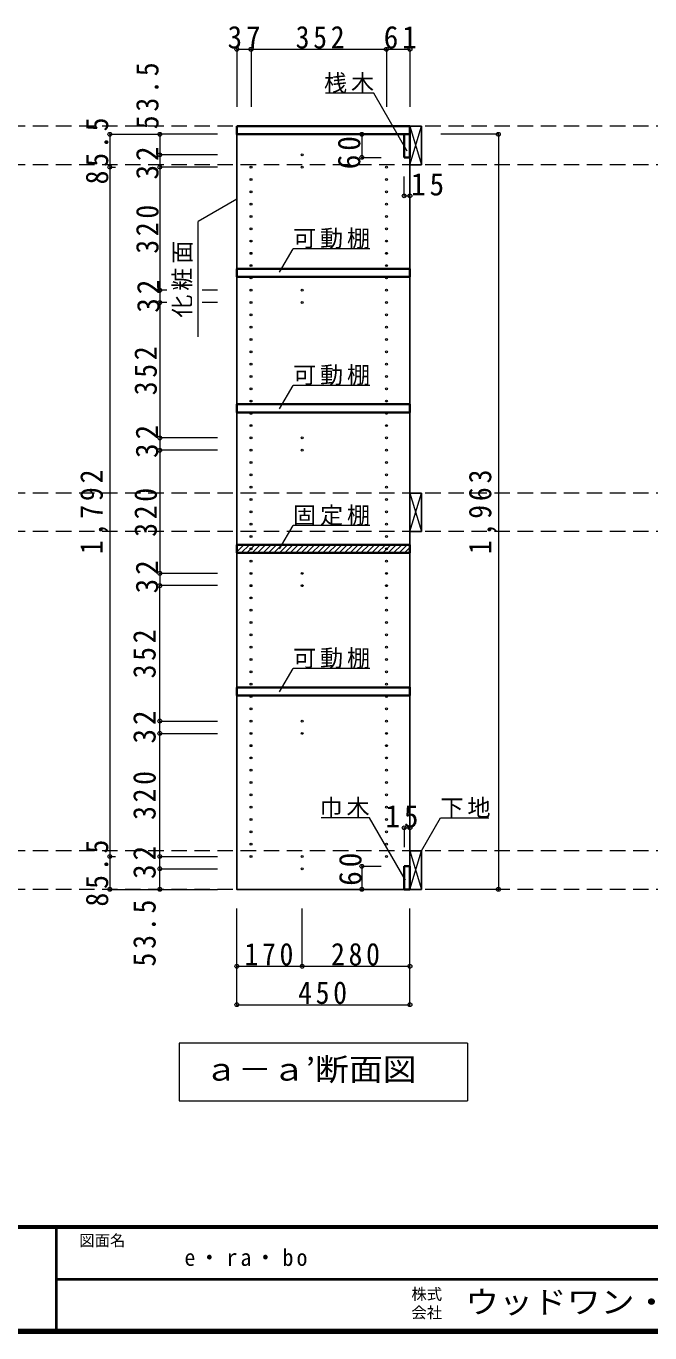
# Model space of a CAD drawing. Units: millimetres, scale not verified. Extents: x -3922 to 3878, y -2932 to 2722.
# Drawn here: x -100 to 1521, y -2864 to 533 of the extents above; entities that cross this region are included whole.
import ezdxf
from ezdxf.enums import TextEntityAlignment as Align

# ---------------------------------------------------------------- set-up
doc = ezdxf.new("R2010")
doc.units = ezdxf.units.MM
doc.header["$LTSCALE"] = 20
doc.header["$PDMODE"] = 32
doc.header["$PDSIZE"] = 10
doc.linetypes.add('DASHED2', pattern=[3, 2, -1])
for name, color, linetype, lineweight in [('0-2', 2, 'Continuous', 35), ('0-3_固定棚', 3, 'Continuous', 25), ('0-4_可動棚', 3, 'Continuous', 25), ('0-5_側板', 4, 'Continuous', 9), ('0-7_桟木・巾木', 2, 'Continuous', 35), ('0-8', 3, 'Continuous', 25), ('0-A_文字', 7, 'Continuous', 18), ('0-B_寸法', 7, 'Continuous', 9), ('0-C_ハッチ', 4, 'Continuous', 9), ('F-1_枠', 6, 'Continuous', 40)]:
    doc.layers.add(name, color=color, linetype=linetype, lineweight=lineweight)
doc.layers.add('F-A_文字', color=7, linetype='Continuous')
doc.styles.add('ＭＳ ゴシック', font='')
doc.styles.get('ＭＳ ゴシック').set_extended_font_data('MS Gothic')

msp = doc.modelspace()

# ---------------------------------------------------------------- linework, layer by layer
at = {"layer": '0-2'}
for p, q in [((447.47, 272.73), (897.47, 272.73)), ((897.47, 272.73), (897.47, 251.73))]:
    msp.add_line(p, q, dxfattribs=at)
msp.add_lwpolyline([(897.47, 251.73), (447.47, 251.73), (447.47, 272.73)], dxfattribs=at)
at = {"layer": '0-3_固定棚', "color": 2, "lineweight": 35}
for p, q in [((447.47, -815.27), (897.47, -815.27)), ((447.47, -815.27), (447.47, -836.27)), ((897.47, -815.27), (897.47, -836.27)), ((447.47, -836.27), (897.47, -836.27))]:
    msp.add_line(p, q, dxfattribs=at)
at = {"layer": '0-4_可動棚', "color": 2, "lineweight": 35}
for p, q in [((447.47, -119.27), (447.47, -98.27)), ((447.47, -119.27), (897.47, -119.27)), ((447.47, -471.27), (447.47, -450.27)), ((447.47, -471.27), (897.47, -471.27)), ((447.47, -1207.27), (447.47, -1186.27)), ((447.47, -1207.27), (897.47, -1207.27))]:
    msp.add_line(p, q, dxfattribs=at)
for points in [[(447.47, -98.27), (897.47, -98.27), (897.47, -119.27)], [(447.47, -450.27), (897.47, -450.27), (897.47, -471.27)], [(447.47, -1186.27), (897.47, -1186.27), (897.47, -1207.27)]]:
    msp.add_lwpolyline(points, dxfattribs=at)
at = {"layer": '0-5_側板', "color": 3, "lineweight": 25}
for p, q in [((897.47, 251.73), (447.47, 251.73)), ((897.47, -1711.27), (897.47, 251.73))]:
    msp.add_line(p, q, dxfattribs=at)
msp.add_lwpolyline([(447.47, 251.73), (447.47, -1711.27), (897.47, -1711.27)], dxfattribs=at)
at = {"layer": '0-5_側板'}
for centre in [(617.47, 198.23), (484.47, 166.23), (484.47, 134.23), (617.47, 166.23), (836.47, 166.23), (836.47, 134.23), (484.47, 102.23), (836.47, 102.23), (484.47, 70.23), (836.47, 70.23), (484.47, 38.23), (836.47, 38.23), (484.47, 6.23), (836.47, 6.23), (484.47, -25.77), (836.47, -25.77), (484.47, -57.77), (836.47, -57.77), (484.47, -89.77), (836.47, -89.77), (484.47, -121.77), (836.47, -121.77), (484.47, -153.77), (617.47, -153.77), (836.47, -153.77), (484.47, -185.77), (617.47, -185.77), (836.47, -185.77), (484.47, -217.77), (836.47, -217.77), (484.47, -249.77), (836.47, -249.77), (484.47, -281.77), (836.47, -281.77), (484.47, -313.77), (836.47, -313.77), (484.47, -345.77), (836.47, -345.77), (484.47, -377.77), (484.47, -409.77), (836.47, -377.77), (836.47, -409.77), (484.47, -441.77), (836.47, -441.77), (484.47, -473.77), (836.47, -473.77), (484.47, -505.77), (836.47, -505.77), (484.47, -537.77), (617.47, -537.77), (836.47, -537.77), (484.47, -569.77), (617.47, -569.77), (836.47, -569.77), (484.47, -601.77), (836.47, -601.77), (484.47, -633.77), (836.47, -633.77), (484.47, -665.77), (836.47, -665.77), (484.47, -697.77), (836.47, -697.77), (484.47, -729.77), (836.47, -729.77), (484.47, -761.77), (836.47, -761.77), (484.47, -793.77), (836.47, -793.77), (484.47, -825.77), (836.47, -825.77), (484.47, -857.77), (836.47, -857.77), (484.47, -889.77), (617.47, -889.77), (836.47, -889.77), (484.47, -921.77), (617.47, -921.77), (836.47, -921.77), (484.47, -953.77), (484.47, -985.77), (836.47, -953.77), (836.47, -985.77), (484.47, -1017.77), (836.47, -1017.77), (484.47, -1049.77), (836.47, -1049.77), (484.47, -1081.77), (836.47, -1081.77), (484.47, -1113.77), (836.47, -1113.77), (484.47, -1145.77), (836.47, -1145.77), (484.47, -1177.77), (836.47, -1177.77), (484.47, -1209.77), (836.47, -1209.77), (484.47, -1241.77), (836.47, -1241.77), (484.47, -1273.77), (617.47, -1273.77), (836.47, -1273.77), (484.47, -1305.77), (617.47, -1305.77), (836.47, -1305.77), (484.47, -1337.77), (836.47, -1337.77), (484.47, -1369.77), (836.47, -1369.77), (484.47, -1401.77), (836.47, -1401.77), (484.47, -1433.77), (836.47, -1433.77), (484.47, -1465.77), (836.47, -1465.77), (484.47, -1497.77), (484.47, -1529.77), (836.47, -1497.77), (836.47, -1529.77), (484.47, -1561.77), (836.47, -1561.77), (484.47, -1593.77), (836.47, -1593.77), (484.47, -1625.77), (617.47, -1625.77), (836.47, -1625.77), (617.47, -1657.77)]:
    msp.add_circle(centre, 2.5, dxfattribs=at)
at = {"layer": '0-7_桟木・巾木'}
for p, q in [((897.47, 251.73), (882.47, 251.73)), ((882.47, 191.73), (882.47, 251.73)), ((897.47, 251.73), (897.47, 191.73)), ((882.47, -1651.27), (897.47, -1651.27)), ((897.47, -1651.27), (897.47, -1711.27))]:
    msp.add_line(p, q, dxfattribs=at)
for points in [[(897.47, 191.73), (885.97, 191.73), (882.47, 191.73)], [(897.47, -1711.27), (882.47, -1711.27), (882.47, -1651.27)]]:
    msp.add_lwpolyline(points, dxfattribs=at)
at = {"layer": '0-8'}
for p, q in [((897.47, 272.73), (897.47, 172.73)), ((927.47, 272.73), (897.47, 272.73)), ((927.47, 172.73), (927.47, 272.73)), ((897.47, 172.73), (927.47, 172.73)), ((897.47, -681.27), (897.47, -781.27)), ((927.47, -681.27), (897.47, -681.27)), ((927.47, -781.27), (927.47, -681.27)), ((897.47, -781.27), (927.47, -781.27)), ((897.47, -1611.27), (897.47, -1711.27)), ((927.47, -1611.27), (897.47, -1611.27)), ((927.47, -1711.27), (927.47, -1611.27)), ((897.47, -1711.27), (927.47, -1711.27))]:
    msp.add_line(p, q, dxfattribs=at)
at = {"layer": '0-8', "color": 7, "lineweight": 18}
for p, q in [((897.47, 172.73), (927.47, 272.73)), ((897.47, 272.73), (927.47, 172.73)), ((897.47, -781.27), (927.47, -681.27)), ((897.47, -681.27), (927.47, -781.27)), ((897.47, -1711.27), (927.47, -1611.27)), ((897.47, -1611.27), (927.47, -1711.27))]:
    msp.add_line(p, q, dxfattribs=at)
at = {"layer": '0-A_文字'}
for p, q in [((804.12, 358.32), (678.09, 358.32)), ((890.8, 208.2), (804.12, 358.32)), ((447.47, 82.66), (347.47, 24.93)), ((347.47, -275.07), (347.47, 24.93)), ((558.65, -106.55), (593.67, -45.9)), ((793.67, -45.9), (593.67, -45.9)), ((558.65, -461.79), (593.67, -401.14)), ((793.67, -401.14), (593.67, -401.14)), ((558.65, -826.33), (593.67, -765.68)), ((793.67, -765.68), (593.67, -765.68)), ((558.65, -1197.79), (593.67, -1137.14)), ((793.67, -1137.14), (593.67, -1137.14)), ((927.47, -1611.27), (976.89, -1525.68)), ((976.89, -1525.68), (1102.91, -1525.68)), ((1047.47, -2111.27), (1047.47, -2261.27)), ((297.47, -2261.27), (1047.47, -2261.27))]:
    msp.add_line(p, q, dxfattribs=at)
for points in [[(886.07, -1687.41), (792.69, -1525.68), (666.66, -1525.68)], [(1047.47, -2111.27), (297.47, -2111.27), (297.47, -2261.27)]]:
    msp.add_lwpolyline(points, dxfattribs=at)
at = {"layer": '0-B_寸法', "color": 4}
for p, q in [((447.47, 472.73), (447.47, 322.73)), ((447.47, 472.73), (897.47, 472.73)), ((484.47, 472.73), (484.47, 322.73)), ((836.47, 472.73), (836.47, 322.73)), ((897.47, 472.73), (897.47, 322.73)), ((117.47, 251.73), (117.47, -1711.27)), ((117.47, 251.73), (247.47, 251.73)), ((247.47, 251.73), (247.47, 198.23)), ((397.47, 251.73), (247.47, 251.73)), ((772.47, 251.73), (772.47, 191.73)), ((772.47, 251.73), (822.47, 251.73)), ((1127.47, 251.73), (977.47, 251.73)), ((1127.47, 251.73), (1127.47, -1711.27)), ((247.47, 198.23), (247.47, 166.23)), ((397.47, 198.23), (247.47, 198.23)), ((772.47, 191.73), (822.47, 191.73)), ((117.47, 166.23), (132.48, 166.23)), ((247.47, 166.23), (247.47, -153.77)), ((397.47, 166.23), (247.47, 166.23)), ((882.47, 91.73), (882.47, 141.73)), ((897.47, 91.73), (897.47, 141.73)), ((882.47, 91.73), (897.47, 91.73)), ((247.47, -153.77), (247.47, -185.77)), ((265.96, -153.77), (247.47, -153.77)), ((397.47, -153.77), (357.72, -153.77)), ((247.47, -185.77), (247.47, -537.77)), ((265.96, -185.77), (247.47, -185.77)), ((397.47, -185.77), (357.72, -185.77)), ((247.47, -537.77), (247.47, -569.77)), ((397.47, -537.77), (247.47, -537.77)), ((247.47, -569.77), (247.47, -889.77)), ((397.47, -569.77), (247.47, -569.77)), ((247.47, -889.77), (247.47, -921.77)), ((397.47, -889.77), (247.47, -889.77)), ((397.47, -921.77), (247.47, -921.77)), ((247.47, -1273.77), (247.47, -921.77)), ((247.47, -1305.77), (247.47, -1273.77)), ((247.47, -1273.77), (397.47, -1273.77)), ((247.47, -1625.77), (247.47, -1305.77)), ((247.47, -1305.77), (397.47, -1305.77)), ((882.47, -1551.27), (897.47, -1551.27)), ((882.47, -1551.27), (882.47, -1601.27)), ((897.47, -1551.27), (897.47, -1601.27)), ((117.47, -1625.77), (132.48, -1625.77)), ((247.47, -1657.77), (247.47, -1625.77)), ((247.47, -1625.77), (397.47, -1625.77)), ((247.47, -1711.27), (247.47, -1657.77)), ((247.47, -1657.77), (397.47, -1657.77)), ((772.47, -1651.27), (772.47, -1711.27)), ((772.47, -1651.27), (822.47, -1651.27)), ((117.47, -1711.27), (247.47, -1711.27)), ((247.47, -1711.27), (397.47, -1711.27)), ((772.47, -1711.27), (822.47, -1711.27)), ((1127.47, -1711.27), (977.47, -1711.27)), ((447.47, -2011.27), (447.47, -1761.27)), ((617.47, -1911.27), (617.47, -1761.27)), ((897.47, -2011.27), (897.47, -1761.27)), ((447.47, -1911.27), (897.47, -1911.27)), ((447.47, -2011.27), (897.47, -2011.27))]:
    msp.add_line(p, q, dxfattribs=at)
at = {"layer": '0-B_寸法', "color": 4, "linetype": 'DASHED2'}
for p, q in [((2417.47, 272.73), (-2071.53, 272.73)), ((2417.47, 172.73), (-2071.53, 172.73)), ((2417.47, -681.27), (-2071.53, -681.27)), ((2417.47, -781.27), (-2071.53, -781.27)), ((2417.47, -1611.27), (-2071.53, -1611.27)), ((2417.47, -1711.27), (-2071.53, -1711.27))]:
    msp.add_line(p, q, dxfattribs=at)
at = {"layer": '0-B_寸法'}
for p in [(447.47, 472.73), (484.47, 472.73), (836.47, 472.73), (897.47, 472.73), (117.47, 251.73), (247.47, 251.73), (772.47, 251.73), (1127.47, 251.73), (117.47, 166.23), (247.47, 198.23), (247.47, 166.23), (772.47, 191.73), (882.47, 91.73), (897.47, 91.73), (247.47, -153.77), (247.47, -185.77), (247.47, -537.77), (247.47, -569.77), (247.47, -889.77), (247.47, -921.77), (247.47, -1273.77), (247.47, -1305.77), (882.47, -1551.27), (897.47, -1551.27), (117.47, -1625.77), (247.47, -1625.77), (247.47, -1657.77), (772.47, -1651.27), (117.47, -1711.27), (247.47, -1711.27), (772.47, -1711.27), (1127.47, -1711.27), (447.47, -1911.27), (617.47, -1911.27), (897.47, -1911.27), (447.47, -2011.27), (897.47, -2011.27)]:
    msp.add_point(p, dxfattribs=at)
at = {"layer": '0-C_ハッチ'}
for p, q in [((447.47, -833.79), (466, -815.27)), ((447.47, -819.65), (451.85, -815.27)), ((459.14, -836.27), (480.14, -815.27)), ((473.28, -836.27), (494.28, -815.27)), ((487.42, -836.27), (508.42, -815.27)), ((501.56, -836.27), (522.56, -815.27)), ((515.71, -836.27), (536.71, -815.27)), ((529.85, -836.27), (550.85, -815.27)), ((543.99, -836.27), (564.99, -815.27)), ((558.13, -836.27), (579.13, -815.27)), ((572.27, -836.27), (593.27, -815.27)), ((586.42, -836.27), (607.42, -815.27)), ((600.56, -836.27), (621.56, -815.27)), ((614.7, -836.27), (635.7, -815.27)), ((628.84, -836.27), (649.84, -815.27)), ((642.99, -836.27), (663.99, -815.27)), ((657.13, -836.27), (678.13, -815.27)), ((671.27, -836.27), (692.27, -815.27)), ((685.41, -836.27), (706.41, -815.27)), ((699.55, -836.27), (720.55, -815.27)), ((713.7, -836.27), (734.7, -815.27)), ((727.84, -836.27), (748.84, -815.27)), ((741.98, -836.27), (762.98, -815.27)), ((756.12, -836.27), (777.12, -815.27)), ((770.26, -836.27), (791.26, -815.27)), ((784.41, -836.27), (805.41, -815.27)), ((798.55, -836.27), (819.55, -815.27)), ((812.69, -836.27), (833.69, -815.27)), ((826.83, -836.27), (847.83, -815.27)), ((840.97, -836.27), (861.97, -815.27)), ((855.12, -836.27), (876.12, -815.27)), ((869.26, -836.27), (890.26, -815.27)), ((883.4, -836.27), (897.47, -822.2))]:
    msp.add_line(p, q, dxfattribs=at)
at = {"layer": 'F-1_枠'}
for p, q in [((3877.97, -2587.71), (-3922.03, -2587.71)), ((3877.97, -2591.04), (-3922.03, -2591.04)), ((-22.03, -2591.04), (-22.03, -2857.71)), ((-22.03, -2724.37), (3871.3, -2724.38)), ((3877.97, -2857.71), (-3922.03, -2857.71)), ((3877.97, -2861.04), (-3922.03, -2861.04)), ((3877.97, -2864.37), (-3922.03, -2864.37))]:
    msp.add_line(p, q, dxfattribs=at)

# ---------------------------------------------------------------- texts
at = {"layer": '0-A_文字', "style": 'ＭＳ ゴシック', "width": 1.1}
msp.add_text('ａ－ａ’断面図', height=58.65, dxfattribs=at).set_placement((362.47, -2226.27), align=Align.BOTTOM_LEFT)
at = {"layer": '0-A_文字', "char_height": 43.99, "attachment_point": 7, "style": 'ＭＳ ゴシック'}
for s, insert in [('\\T1.17;桟木', (674.12, 358.32)), ('\\T1.17;可動棚', (593.67, -45.9)), ('\\T1.17;可動棚', (593.67, -401.14)), ('\\T1.17;固定棚', (593.67, -765.68)), ('\\T1.17;可動棚', (593.67, -1137.14)), ('\\T1.17;巾木', (662.69, -1525.68)), ('\\T1.17;下地', (976.89, -1525.68)), ('\\T1.28;\\W0.95;e・ra・bo', (311.3, -2691.04))]:
    msp.add_mtext(s, dxfattribs=dict(at, insert=insert))
at = {"layer": '0-A_文字', "insert": (332.47, -225.07), "char_height": 43.99, "attachment_point": 7, "rotation": 90, "style": 'ＭＳ ゴシック'}
msp.add_mtext('\\T1.17;化粧面', dxfattribs=at)
at = {"layer": '0-B_寸法', "char_height": 58.65, "attachment_point": 7, "style": 'ＭＳ ゴシック'}
for s, insert in [('\\T1.27;\\W0.95;37', (423.47, 473.94)), ('\\T1.27;\\W0.9;352', (600.47, 473.94)), ('\\T1.27;\\W0.95;61', (829.47, 473.94)), ('\\T1.27;\\W0.95;15', (900.36, 91.73)), ('\\T1.27;\\W0.95;15', (833.62, -1551.27)), ('\\T1.27;\\W0.9;170', (467.47, -1910.06)), ('\\T1.27;\\W0.9;280', (692.47, -1910.06)), ('\\T1.27;\\W0.9;450', (606.93, -2010.06))]:
    msp.add_mtext(s, dxfattribs=dict(at, insert=insert))
at = {"layer": '0-B_寸法', "char_height": 58.65, "attachment_point": 7, "rotation": 90, "style": 'ＭＳ ゴシック'}
for s, insert in [('\\T1.28;\\W0.9;53.5', (244.86, 264.81)), ('\\T1.28;\\W0.9;85.5', (114.15, 121.48)), ('\\T1.27;\\W0.95;60', (769.27, 160.86)), ('\\T1.27;\\W0.95;32', (244.86, 134.1)), ('\\T1.27;\\W0.9;320', (244.86, -58.77)), ('\\T1.27;\\W0.95;32', (247.47, -212.27)), ('\\T1.27;\\W0.9;352', (240.56, -426.77)), ('\\T1.27;\\W0.95;32', (243.96, -589.89)), ('\\T1.28;\\W0.9;1,792', (114.15, -839.77)), ('\\T1.28;\\W0.9;1,963', (1124.15, -839.77)), ('\\T1.27;\\W0.9;320', (240.56, -794.77)), ('\\T1.27;\\W0.95;32', (243.96, -941.89)), ('\\T1.27;\\W0.9;352', (237.47, -1162.77)), ('\\T1.27;\\W0.95;32', (237.47, -1332.27)), ('\\T1.27;\\W0.9;320', (237.47, -1530.77)), ('\\T1.28;\\W0.9;85.5', (114.15, -1756.02)), ('\\T1.27;\\W0.95;32', (237.47, -1684.27)), ('\\T1.27;\\W0.95;60', (772.47, -1702.05)), ('\\T1.28;\\W0.9;53.5', (237.47, -1911.84))]:
    msp.add_mtext(s, dxfattribs=dict(at, insert=insert))
at = {"layer": 'F-A_文字', "style": 'ＭＳ ゴシック'}
for s, p in [('図面名', (37.97, -2647.71)), ('株式', (901.3, -2787.04)), ('会社', (901.3, -2835.04))]:
    msp.add_text(s, height=29.33, dxfattribs=at).set_placement(p, align=Align.BOTTOM_LEFT)
at = {"layer": 'F-A_文字', "style": 'ＭＳ ゴシック', "width": 1.1}
msp.add_text('ウッドワン・・・', height=58.65, dxfattribs=at).set_placement((1041.3, -2831.04), align=Align.BOTTOM_LEFT)

doc.saveas('drawing.dxf')
